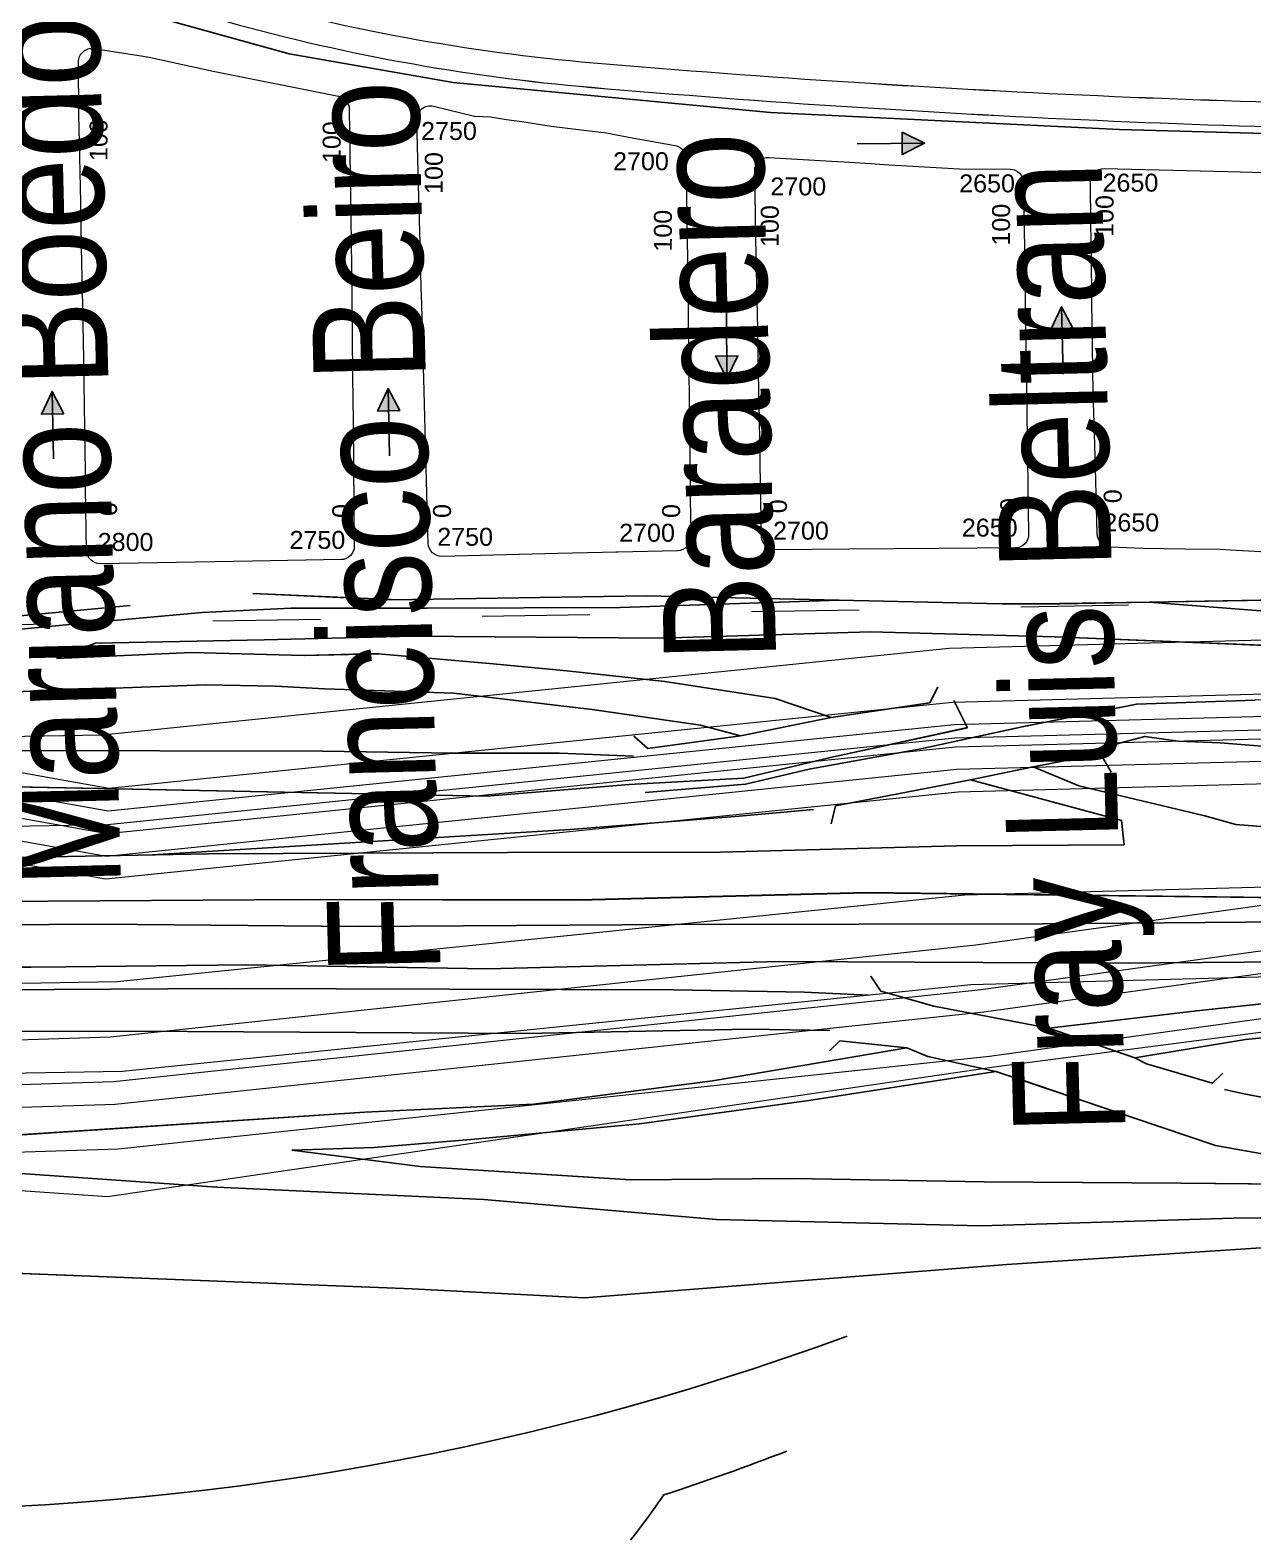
# Model space of a CAD drawing. Header units: millimetres. Extents: x 11558 to 23675, y 49449 to 61482.
# Drawn here: x 17898.3 to 18170.7, y 53173.1 to 53507.6 of the extents above; entities that cross this region are included whole.
import ezdxf

# ---------------------------------------------------------------- set-up
doc = ezdxf.new("R2010")
doc.units = ezdxf.units.MM
doc.linetypes.add('ACAD_ISO03W100', pattern=[30, 12, -18])
for name, color, linetype in [('0. autopistas', 254, 'Continuous'), ('0. plano base - nombres calles', 22, 'Continuous'), ('0. Plano Base - PLANO', 254, 'Continuous'), ('0. Plano base - sentido calles', 253, 'Continuous'), ('0. vias del tren', 252, 'VÍAS'), ('0.BARRIOS - DIVISIÓN', 12, 'ACAD_ISO03W100'), ('7. puesta en valor CC la lucila', 212, 'Continuous'), ('numeración', 7, 'Continuous')]:
    doc.layers.add(name, color=color, linetype=linetype)
for name, color, linetype, true_color in [('Linea 117 ida', 7, 'Continuous', 0x5c5c5c), ('Linea 117 vuelta', 7, 'Continuous', 0xdb0000), ('Linea 15 a Cap', 7, 'Continuous', 0x13f12d), ('Linea 15 a Prov', 7, 'Continuous', 0x077e15), ('Linea 194 ida', 7, 'Continuous', 0x8f148f), ('Linea 194 vuelta', 7, 'Continuous', 0x34dad7), ('Linea 228 ida', 7, 'Continuous', 0x8d6453), ('Linea 228 vuelta', 7, 'Continuous', 0x73a95b), ('Linea 28 ida', 7, 'Continuous', 0x1c825b), ('Linea 28 vuelta', 7, 'Continuous', 0x26cd1d), ('Linea 430', 7, 'Continuous', 0xdb7a0a), ('Linea 57 ida', 7, 'Continuous', 0xf6120e), ('Linea 57 vuelta', 7, 'Continuous', 0x71160a)]:
    doc.layers.add(name, color=color, linetype=linetype, true_color=true_color)
doc.layers.get('7. puesta en valor CC la lucila').off()
doc.styles.get("Standard").update_dxf_attribs({"font": 'arial.ttf'})
doc.linetypes.add('VÍAS', pattern='A,0.15,[130,ltypeshp.shx,S=0.25,R=0,X=0,Y=0],0.15', length=0.3)

# ---------------------------------------------------------------- blocks, each defined once
blk = doc.blocks.new('MANZANAS')
at = {"layer": '0. Plano Base - PLANO', "color": 0, "linetype": 'Continuous', "lineweight": 5}
for p, q in [((5638575.93, 6176814.65), (5638584.93, 6176816.64)), ((5638552.92, 6176806.67), (5638575.93, 6176814.65)), ((5638501.92, 6176807.72), (5638473.91, 6176794.75)), ((5638509.92, 6176809.71), (5638482.91, 6176795.74)), ((5638523.91, 6176795.7), (5638552.92, 6176806.67)), ((5638480.9, 6176786.74), (5638509.92, 6176802.71)), ((5638482.91, 6176795.74), (5638465.9, 6176785.75)), ((5638504.91, 6176795.72), (5638490.4, 6176787.73)), ((5638497.9, 6176783.22), (5638523.91, 6176795.7)), ((5638447.88, 6176768.77), (5638480.9, 6176786.74)), ((5638490.4, 6176787.73), (5638467.89, 6176776.75)), ((5638465.9, 6176785.75), (5638440.88, 6176769.78)), ((5638487.89, 6176778.73), (5638497.9, 6176783.22)), ((5638503.88, 6176770.72), (5638529.9, 6176783.69)), ((5638450.89, 6176779.77), (5638426.88, 6176764.29)), ((5638467.89, 6176776.75), (5638441.88, 6176761.78)), ((5638473.89, 6176771.75), (5638487.89, 6176778.73)), ((5638440.88, 6176769.78), (5638417.87, 6176754.8)), ((5638425.04, 6176729.98), (5638503.88, 6176770.72)), ((5638436.86, 6176750.78), (5638473.89, 6176771.75)), ((5638441.88, 6176761.78), (5638447.88, 6176768.77)), ((5638515.85, 6176739.7), (5638445.82, 6176702.77)), ((5638528.85, 6176739.69), (5638477.83, 6176713.74)), ((5638491.85, 6176738.73), (5638414.81, 6176696.8)), ((5638510.84, 6176720.71), (5638475.32, 6176701.74)), ((5638419.78, 6176666.8), (5638508.83, 6176713.71)), ((5638477.83, 6176713.74), (5638434.31, 6176690.78)), ((5638549.32, 6176703.67), (5638439.66, 6176637.29)), ((5638475.32, 6176701.74), (5638416.79, 6176670.8)), ((5638538.8, 6176688.68), (5638565.81, 6176698.66)), ((5638554.81, 6176697.67), (5638538.8, 6176688.68)), ((5638426.28, 6176659.79), (5638494.81, 6176695.73)), ((5638527.79, 6176673.69), (5638449.76, 6176639.77)), ((5638576.79, 6176673.65), (5638452.6, 6176615.17))]:
    blk.add_line(p, q, dxfattribs=at)
at = {"layer": '0. Plano Base - PLANO', "color": 0, "linetype": 'VÍAS', "lineweight": 5, "ltscale": 4}
for points in [[(5636190.29, 6177920.23), (5636600.65, 6177660.36), (5637085.84, 6177354.16), (5637263.62, 6177241.21), (5637472.82, 6177111), (5637571.49, 6177049.28, 0.034614), (5637743.65, 6176957.49, 0.057202), (5637909.55, 6176905.02, 0.054556), (5638209.99, 6176880.02), (5638294.57, 6176887.04), (5638406.34, 6176909.92, 0.047981), (5638486.75, 6176934.6, 0.010506), (5638593.2, 6176981.47, 0.012553), (5638693.49, 6177031.26), (5639415.11, 6177447.42), (5639833.78, 6177688.18), (5639882.57, 6177713.3), (5639982.37, 6177752.6), (5640325.06, 6177892.29), (5640449.11, 6177927.35), (5640559.38, 6177958.52), (5640687.98, 6177992.86, -0.106625), (5640860.02, 6178001.21, -0.026161), (5640988.08, 6177973.08, -0.026161)], [(5636187.35, 6177915.58), (5636597.71, 6177655.71), (5637082.9, 6177349.51), (5637260.69, 6177236.55), (5637469.91, 6177106.33), (5637568.57, 6177044.61, 0.034614), (5637741.4, 6176952.47, 0.057202), (5637908.5, 6176899.62, 0.054584), (5638210.28, 6176874.52), (5638295.35, 6176881.59), (5638407.44, 6176904.53, 0.047981), (5638488.86, 6176929.52, 0.010506), (5638595.52, 6176976.48, 0.012565), (5638696.14, 6177026.44), (5639417.85, 6177442.65), (5639836.41, 6177683.35), (5639884.84, 6177708.29), (5639984.42, 6177747.49), (5640326.85, 6177887.08), (5640450.61, 6177922.06), (5640560.84, 6177953.22), (5640689.4, 6177987.55, -0.106625), (5640859.12, 6177995.78, -0.026161), (5640986.62, 6177967.77, 0.135104)]]:
    blk.add_lwpolyline(points, format="xyb", dxfattribs=at)
at = {"layer": '0. Plano Base - PLANO', "color": 0}
blk.add_lwpolyline([(5638832.17, 6177141.93), (5638848.25, 6177111.44, -0.394409), (5638847.17, 6177107.49), (5638796.24, 6177076.1), (5638783.71, 6177073.98), (5638720.52, 6177038.26), (5638693.27, 6177022.89), (5638660.76, 6177006.06), (5638597.62, 6176975.43), (5638526.88, 6176942.96), (5638461.06, 6176916.32), (5638425.71, 6176905.12), (5638376.37, 6176894.68), (5638310.53, 6176867.67, -0.352767), (5638306.92, 6176868.74), (5638282.8, 6176903.74, -0.557495), (5638284.85, 6176908.41), (5638347.53, 6176919.5), (5638390.25, 6176933.25)], format="xyb", dxfattribs=at)
at = {"layer": '0. Plano Base - PLANO', "color": 0, "linetype": 'Continuous', "lineweight": 5}
for points in [[(5638652, 6176885.07), (5638686.01, 6176899.54), (5638723.03, 6176915.5), (5638799.06, 6176948.43), (5638854.08, 6176971.38), (5638869.09, 6176978.36), (5638874.1, 6176991.36), (5638710.03, 6176916.52), (5638652, 6176885.07), (5638634.49, 6176875.59), (5638622.98, 6176869.6), (5638590.46, 6176853.63)], [(5638949.58, 6176969.28), (5638943.08, 6176976.29), (5638883.05, 6176945.35), (5638808.02, 6176905.92), (5638738.98, 6176872.49), (5638697.96, 6176852.53), (5638691.96, 6176850.03), (5638684.96, 6176848.54), (5638656.95, 6176841.57), (5638645.95, 6176840.58), (5638634.94, 6176831.59), (5638668.95, 6176839.06), (5638671.95, 6176834.55), (5638638.93, 6176817.09), (5638592.9, 6176791.63), (5638550.88, 6176769.67), (5638491.85, 6176738.73)], [(5638955.57, 6176963.28), (5638949.58, 6176969.28), (5638874.04, 6176928.86), (5638799, 6176888.43), (5638716.96, 6176844.51), (5638625.91, 6176798.6), (5638569.88, 6176767.65), (5638515.85, 6176739.7)], [(5638963.56, 6176955.77), (5638955.57, 6176963.28), (5638865.03, 6176916.37), (5638746.97, 6176854.48), (5638663.92, 6176810.56), (5638591.39, 6176772.63), (5638528.85, 6176739.69)], [(5638873.07, 6176962.86), (5638869.06, 6176954.36), (5638863.56, 6176947.37), (5638857.05, 6176940.37), (5638843.04, 6176932.39), (5638812.02, 6176913.42), (5638789.01, 6176900.44), (5638777, 6176893.45), (5638762, 6176888.47), (5638744.99, 6176883.48), (5638731.99, 6176879.49), (5638721.49, 6176876.51), (5638709.99, 6176874.52), (5638698.98, 6176873.03), (5638689.98, 6176868.54), (5638680.48, 6176864.54), (5638671.97, 6176860.55), (5638664.97, 6176858.06), (5638659.96, 6176853.56)], [(5638982.05, 6176938.25), (5638963.56, 6176955.77), (5638909.03, 6176924.32), (5638861.01, 6176896.37), (5638820.99, 6176875.41), (5638800.47, 6176862.43), (5638771.96, 6176844.46), (5638741.94, 6176825.49), (5638715.92, 6176808.51), (5638695.91, 6176793.53)], [(5638509.92, 6176802.71), (5638558.94, 6176827.66), (5638599.96, 6176850.62), (5638636.98, 6176868.59), (5638686, 6176891.54), (5638725.02, 6176908.5), (5638760.03, 6176924.47), (5638806.05, 6176944.42), (5638762.53, 6176920.47), (5638725.01, 6176899.5), (5638699, 6176885.53), (5638682.99, 6176876.54), (5638659.97, 6176863.56), (5638639.96, 6176847.58), (5638621.94, 6176832.6), (5638601.93, 6176817.12), (5638590.92, 6176807.63), (5638571.91, 6176795.65)], [(5638934.03, 6176916.3), (5638929.03, 6176917.3), (5638923.03, 6176918.31), (5638916.03, 6176918.32), (5638909.03, 6176916.32), (5638905.03, 6176915.33), (5638899.02, 6176912.33), (5638894.02, 6176909.34), (5638884.01, 6176901.35), (5638867, 6176889.36), (5638844.98, 6176871.38), (5638829.97, 6176858.4), (5638816.96, 6176845.41), (5638804.95, 6176836.42), (5638789.94, 6176827.44), (5638774.93, 6176817.45), (5638761.92, 6176810.47), (5638749.92, 6176805.48), (5638735.91, 6176801.99), (5638720.91, 6176797.51), (5638716.91, 6176796.51)], [(5638635.4, 6176782.59), (5638638.89, 6176780.59), (5638650.9, 6176783.07), (5638675.9, 6176790.55), (5638703.92, 6176809.52), (5638739.95, 6176833.49), (5638775.97, 6176855.45), (5638795.98, 6176868.93), (5638733.95, 6176837.49), (5638682.92, 6176810.54), (5638615.89, 6176776.11), (5638558.86, 6176744.66), (5638510.84, 6176720.71)], [(5638501.92, 6176807.72), (5638551.95, 6176834.67), (5638590.46, 6176853.63), (5638547.94, 6176829.67), (5638509.92, 6176809.71)], [(5638661.96, 6176847.56), (5638657.96, 6176850.07), (5638645.95, 6176840.58)], [(5638618.96, 6176846.6), (5638618.95, 6176842.6), (5638600.94, 6176829.62)], [(5638623.46, 6176845.6), (5638628.95, 6176841.6), (5638604.93, 6176821.62), (5638589.92, 6176808.63), (5638567.91, 6176795.65), (5638540.89, 6176778.68), (5638409.83, 6176713.81)], [(5638634.94, 6176831.59), (5638610.93, 6176812.61), (5638611.92, 6176808.61)], [(5638504.91, 6176795.72), (5638527.92, 6176805.19), (5638543.92, 6176811.68), (5638564.43, 6176819.66), (5638587.94, 6176827.63), (5638600.94, 6176829.62), (5638584.93, 6176816.64), (5638567.92, 6176804.65), (5638563.92, 6176805.66)], [(5638565.81, 6176698.66), (5638608.83, 6176717.61), (5638640.85, 6176734.58), (5638678.87, 6176753.55), (5638717.89, 6176773.51), (5638751.4, 6176790.48), (5638775.92, 6176805.45), (5638803.93, 6176822.42), (5638751.91, 6176796.48), (5638741.91, 6176793.49)], [(5638480.85, 6176732.74), (5638560.89, 6176780.66), (5638592.91, 6176800.63), (5638606.92, 6176809.62)], [(5638527.79, 6176673.69), (5638581.81, 6176698.64), (5638629.83, 6176718.59), (5638682.86, 6176744.54), (5638731.89, 6176771.99), (5638764.9, 6176789.46), (5638785.92, 6176803.44), (5638793.92, 6176808.43), (5638796.42, 6176809.43), (5638797.92, 6176809.43), (5638798.92, 6176806.93), (5638785.91, 6176796.44), (5638691.85, 6176739.53), (5638611.81, 6176689.61), (5638576.79, 6176673.65)], [(5638529.9, 6176783.69), (5638550.91, 6176794.67), (5638565.91, 6176801.66)], [(5638675.9, 6176790.55), (5638695.91, 6176793.53), (5638698.91, 6176793.53), (5638713.91, 6176796.51), (5638714.91, 6176799.51)], [(5638743.9, 6176788.48), (5638740.9, 6176791.49), (5638736.9, 6176789.49), (5638720.9, 6176784.51), (5638701.89, 6176781.52), (5638675.89, 6176777.55), (5638669.89, 6176776.56), (5638654.89, 6176772.57), (5638649.89, 6176772.07), (5638614.86, 6176745.61), (5638581.84, 6176722.64), (5638549.32, 6176703.67)], [(5638508.83, 6176713.71), (5638597.87, 6176759.63), (5638623.89, 6176772.6), (5638636.89, 6176778.59)], [(5638669.89, 6176776.56), (5638635.87, 6176751.59), (5638604.84, 6176729.62), (5638573.82, 6176709.65), (5638554.81, 6176697.67)], [(5638634.88, 6176763.59), (5638635.88, 6176766.59), (5638649.89, 6176772.07)], [(5638494.81, 6176695.73), (5638572.85, 6176735.65), (5638616.87, 6176759.61), (5638632.88, 6176767.59)]]:
    blk.add_lwpolyline(points, dxfattribs=at)
blk.add_lwpolyline([(5638685.88, 6176914.09), (5638662.71, 6176903.69), (5638660.59, 6176902.74), (5638653.61, 6176899.23), (5638645.26, 6176895.04), (5638638.64, 6176891.93, -0.39451), (5638634.74, 6176893.19), (5638631.79, 6176898.51), (5638630.49, 6176900.84), (5638628.92, 6176903.66), (5638623.86, 6176912.76), (5638619.38, 6176920.81), (5638614.55, 6176929.8), (5638609.81, 6176938.63), (5638604.95, 6176947.69), (5638601.72, 6176953.69), (5638597.24, 6176962.03, -0.425476), (5638598.57, 6176966.14), (5638623.32, 6176978.25), (5638628.26, 6176980.66), (5638629.94, 6176981.48)], format="xyb", dxfattribs=at)
for points in [[(5638531.17, 6176933.93), (5638543.94, 6176939.6), (5638546.5, 6176940.73), (5638551.91, 6176943.13), (5638555.71, 6176944.82), (5638559.28, 6176946.42), (5638569.97, 6176951.22), (5638580.04, 6176956.35, -0.407837), (5638584.04, 6176955.1), (5638591.2, 6176941.81), (5638594.39, 6176935.88), (5638599.07, 6176927.19), (5638600.61, 6176924.33), (5638603.96, 6176918.1), (5638608.6, 6176909.47), (5638613.31, 6176900.72), (5638621.19, 6176886.09, -0.416124), (5638619.95, 6176882.01), (5638604.99, 6176874.09), (5638587.23, 6176864.68), (5638572.71, 6176856.98, -0.411025), (5638568.67, 6176858.2), (5638560.97, 6176872.36), (5638556.21, 6176881.11), (5638551.35, 6176890.05), (5638546.57, 6176898.83), (5638541.85, 6176907.52), (5638536.9, 6176916.62), (5638529.75, 6176929.75, -0.43802)], [(5638553.5, 6176846.8), (5638541.81, 6176840.37), (5638541.47, 6176840.18), (5638538.76, 6176838.69), (5638530.12, 6176833.93), (5638507.5, 6176821.48, -0.410994), (5638503.44, 6176822.63), (5638502.28, 6176824.68), (5638496.62, 6176834.91), (5638495.35, 6176837.21), (5638485.61, 6176854.79), (5638482.23, 6176860.89), (5638480.7, 6176863.66), (5638477.65, 6176869.17), (5638475.8, 6176872.51), (5638470.97, 6176881.23), (5638466.1, 6176890.03), (5638457.7, 6176905.21, -0.493256), (5638459.6, 6176909.58), (5638468.74, 6176911.85), (5638468.84, 6176911.89), (5638472, 6176913.32), (5638475.37, 6176914.48), (5638478.65, 6176915.6), (5638484.87, 6176917.74), (5638491.23, 6176920.09), (5638496.57, 6176922.07), (5638501.32, 6176923.52), (5638511.42, 6176926.61, -0.358387), (5638514.95, 6176925.16), (5638521.57, 6176912.78), (5638522.94, 6176910.22), (5638523.31, 6176909.53), (5638528.01, 6176900.73), (5638531.74, 6176893.77), (5638532.48, 6176892.37), (5638532.73, 6176891.91), (5638537.56, 6176882.89), (5638542.31, 6176874.01), (5638546.96, 6176865.32), (5638549.64, 6176860.3), (5638550.81, 6176858.11), (5638552.34, 6176855.26), (5638554.18, 6176851.89), (5638554.24, 6176851.76), (5638554.74, 6176850.78, -0.403101)], [(5638487.89, 6176810.47), (5638470.56, 6176801.09), (5638440.71, 6176784.94, -0.414841), (5638436.64, 6176786.15), (5638430.08, 6176798.32), (5638428.38, 6176801.48), (5638423.64, 6176810.28), (5638414.34, 6176827.54), (5638413.05, 6176829.92), (5638412.7, 6176830.57), (5638410.66, 6176834.31), (5638409.37, 6176836.67), (5638404.55, 6176845.52), (5638399.79, 6176854.24), (5638394.89, 6176863.23), (5638390.36, 6176871.56), (5638384.88, 6176881.85, -0.462422), (5638386.57, 6176886.1), (5638397.08, 6176889.66), (5638397.82, 6176889.91), (5638397.89, 6176889.94), (5638398.33, 6176890.09), (5638412.43, 6176893.85), (5638439.79, 6176901.78, -0.353842), (5638443.27, 6176900.32), (5638457.3, 6176874.18), (5638462.2, 6176865.05), (5638466.89, 6176856.25), (5638471.53, 6176847.54), (5638473.57, 6176843.71), (5638476.24, 6176838.7), (5638489.11, 6176814.52, -0.412246)]]:
    blk.add_lwpolyline(points, format="xyb", close=True, dxfattribs=at)
for centre, radius, start, end in [((5638200.02, 6177135.87), 633.18, 275.22246, 317.60881), ((5638228.29, 6177069.39), 586.97, 315.60976, 318.449), ((5638356.04, 6176698.28), 294.36, 285.01, 352.2887), ((5638228.29, 6177069.39), 586.97, 274.26905, 310.91787)]:
    blk.add_arc(centre, radius, start, end, dxfattribs=at)

msp = doc.modelspace()

# ---------------------------------------------------------------- hatches: boundary and pattern name
at = {"layer": '0. Plano base - sentido calles', "linetype": 'Continuous', "lineweight": 25, "ltscale": 2, "true_color": 0x1a1a1a}
h = msp.add_hatch(color=250, dxfattribs=at)
h.dxf.hatch_style = 1
h.paths.add_polyline_path([(18097.54, 53482.4), (18092.52, 53484.86), (18092.54, 53482.36)])
h.paths.add_polyline_path([(18097.54, 53482.4), (18092.54, 53482.36), (18092.56, 53479.86)])
h = msp.add_hatch(color=250, dxfattribs=at)
h.dxf.hatch_style = 1
h.paths.add_polyline_path([(18128.04, 53445.98), (18125.65, 53440.93), (18128.15, 53440.98)])
h.paths.add_polyline_path([(18128.04, 53445.98), (18128.15, 53440.98), (18130.65, 53441.04)])
h = msp.add_hatch(color=250, dxfattribs=at)
h.dxf.hatch_style = 1
h.paths.add_polyline_path([(18053.5, 53430), (18055.96, 53435.02), (18053.46, 53435)])
h.paths.add_polyline_path([(18053.5, 53430), (18053.46, 53435), (18050.96, 53434.98)])
h = msp.add_hatch(color=250, dxfattribs=at)
h.dxf.hatch_style = 1
h.paths.add_polyline_path([(17903.17, 53427.11), (17900.79, 53422.05), (17903.28, 53422.11)])
h.paths.add_polyline_path([(17903.17, 53427.11), (17903.28, 53422.11), (17905.78, 53422.16)])
h = msp.add_hatch(color=250, dxfattribs=at)
h.dxf.hatch_style = 1
h.paths.add_polyline_path([(17978.02, 53427.78), (17975.63, 53422.73), (17978.13, 53422.78)])
h.paths.add_polyline_path([(17978.02, 53427.78), (17978.13, 53422.78), (17980.63, 53422.84)])

# ---------------------------------------------------------------- linework, layer by layer
at = {"layer": '0. autopistas'}
for p, q in [((17978.73, 53380.74), (17947.89, 53382.14)), ((18035.54, 53381.59), (17978.73, 53380.74)), ((18078.47, 53380.66), (18035.54, 53381.59)), ((17920.56, 53379.46), (17892.11, 53376.8)), ((17956.33, 53378.87), (17936.64, 53377.85)), ((17986.75, 53378.82), (17956.33, 53378.87)), ((18029.69, 53379), (17986.75, 53378.82)), ((18078.47, 53380.66), (18029.69, 53379)), ((18114.68, 53379.84), (18078.47, 53380.66)), ((18127.65, 53379.85), (18114.68, 53379.84)), ((18147.56, 53380.19), (18127.65, 53379.85)), ((18213.56, 53381.34), (18147.56, 53380.19)), ((18184.42, 53377.35), (18147.56, 53380.19)), ((17907.07, 53375.21), (17879.74, 53372.53)), ((17936.64, 53377.85), (17907.07, 53375.21)), ((17912.82, 53371.09), (17950.4, 53371.81)), ((17950.4, 53371.81), (17983.51, 53372.61)), ((17983.51, 53372.61), (18038.52, 53372.15)), ((18038.52, 53372.15), (18085.51, 53373.61)), ((18085.51, 53373.61), (18126.64, 53372.49)), ((18126.64, 53372.49), (18180.72, 53370.25)), ((17904.26, 53367.65), (17912.82, 53371.09)), ((17934.25, 53368.95), (17904.26, 53367.65)), ((17959.29, 53368.31), (17934.25, 53368.95)), ((17975.84, 53368.71), (17959.29, 53368.31)), ((18000.63, 53366.51), (17975.84, 53368.71)), ((18017.83, 53364.89), (18000.63, 53366.51)), ((18039.7, 53362.51), (18017.83, 53364.89)), ((17894.75, 53360.21), (17937.26, 53361.74)), ((17937.26, 53361.74), (17952.91, 53361.48)), ((17952.91, 53361.48), (17963.86, 53360.86)), ((18064.24, 53358.76), (18039.7, 53362.51)), ((17963.86, 53360.86), (17992.7, 53359.93)), ((17992.7, 53359.93), (18023.5, 53356.3)), ((18076.69, 53354.52), (18064.24, 53358.76)), ((18100.51, 53361.29), (18098.66, 53357.74)), ((18104.04, 53358.32), (18107.07, 53352.23)), ((18171.13, 53358.34), (18144.73, 53357.43)), ((18023.5, 53356.3), (18047.59, 53352.77)), ((18098.66, 53357.74), (18076.69, 53354.52)), ((18144.73, 53357.43), (18119.6, 53352.48)), ((18047.59, 53352.77), (18056.5, 53350.38)), ((18076.69, 53354.52), (18056.5, 53350.38)), ((18107.07, 53352.23), (18076.55, 53345.58)), ((18119.6, 53352.48), (18096.71, 53347.49)), ((18035.88, 53347.59), (18032.79, 53350.33)), ((18056.5, 53350.38), (18035.88, 53347.59)), ((18146.62, 53350.24), (18140.11, 53348.56)), ((18153.99, 53349.22), (18146.62, 53350.24)), ((18163.37, 53348.85), (18153.99, 53349.22)), ((18173.65, 53348.01), (18163.37, 53348.85)), ((17874.67, 53347.2), (17963.41, 53347)), ((17963.41, 53347), (17992.48, 53346.52)), ((17992.48, 53346.52), (18016.18, 53346.58)), ((18016.18, 53346.58), (18032.72, 53345.86)), ((18076.55, 53345.58), (18057.24, 53340.98)), ((18096.71, 53347.49), (18071.81, 53342.98)), ((18136.72, 53346.38), (18121.69, 53343.5)), ((18139.11, 53342.31), (18136.72, 53346.38)), ((18071.81, 53342.98), (18057.66, 53339.63)), ((18121.69, 53343.5), (18107.77, 53340.59)), ((18131.91, 53339.3), (18121.69, 53343.5)), ((17999.92, 53337), (17853.71, 53339.86)), ((18031.72, 53339.61), (17999.92, 53337)), ((18057.24, 53340.98), (18031.72, 53339.61)), ((18057.66, 53339.63), (18035.27, 53337.76)), ((18107.77, 53340.59), (18077.71, 53334.83)), ((18107.77, 53340.59), (18141.39, 53331.54)), ((18159.97, 53332.58), (18131.91, 53339.3)), ((18077.71, 53334.83), (18076.75, 53330.82)), ((18018.58, 53329.54), (18056.2, 53332.5)), ((18056.2, 53332.5), (18072.78, 53334.01)), ((18141.39, 53331.54), (18141.98, 53326.16)), ((18166.87, 53330.67), (18159.97, 53332.58)), ((17925.46, 53323.92), (18018.58, 53329.54)), ((18173.35, 53330.12), (18166.87, 53330.67)), ((18104.62, 53325.89), (18052.05, 53324.52)), ((18141.98, 53326.16), (18104.62, 53325.89)), ((17937.99, 53324.16), (17850.29, 53322.47)), ((18004.63, 53324.4), (17937.99, 53324.16)), ((18052.05, 53324.52), (18004.63, 53324.4)), ((18084.55, 53315.48), (18020.56, 53313.85)), ((18186.51, 53314.25), (18084.55, 53315.48)), ((17959.73, 53313.96), (17880.56, 53313.48)), ((18020.56, 53313.85), (17959.73, 53313.96)), ((17914.02, 53308.45), (17864.82, 53308.15)), ((17971.26, 53307.96), (17914.02, 53308.45)), ((18041.94, 53308.36), (17971.26, 53307.96)), ((18123.8, 53308.57), (18041.94, 53308.36)), ((18217.73, 53309.26), (18123.8, 53308.57)), ((17906.26, 53298.96), (17840.06, 53298.49)), ((17946.52, 53299.42), (17906.26, 53298.96)), ((18000.18, 53298.53), (17946.52, 53299.42)), ((18065.29, 53300.14), (18000.18, 53298.53)), ((18140.65, 53299.8), (18065.29, 53300.14)), ((18198.35, 53300.19), (18140.65, 53299.8)), ((18085.58, 53296.9), (18087.77, 53293.51)), ((17840.87, 53293.56), (17941.52, 53294.13)), ((17941.52, 53294.13), (18041.7, 53293.82)), ((18041.7, 53293.82), (18070.77, 53293.35)), ((18070.77, 53293.35), (18085.07, 53292.66)), ((18087.77, 53293.51), (18099.56, 53290.19)), ((18158.81, 53289.21), (18201.83, 53293.87)), ((18099.56, 53290.19), (18125.2, 53285.29)), ((18125.2, 53285.29), (18158.81, 53289.21)), ((17843.4, 53284.35), (17920.79, 53284.64)), ((17920.79, 53284.64), (18008.44, 53284.09)), ((18008.44, 53284.09), (18058.55, 53285.05)), ((18058.55, 53285.05), (18076.44, 53284.75)), ((18125.2, 53285.29), (18144.33, 53278.71)), ((18199.9, 53285.85), (18168.99, 53282.78)), ((18076.37, 53280.28), (18078.64, 53282.48)), ((18078.64, 53282.48), (18093.6, 53280.89)), ((18168.99, 53282.78), (18144.33, 53278.71)), ((18093.6, 53280.89), (18050.31, 53273.56)), ((18093.6, 53280.89), (18098.26, 53279.03)), ((18098.26, 53279.03), (18113.41, 53275.65)), ((18144.33, 53278.71), (18146.99, 53277.33)), ((18113.41, 53275.65), (18071.71, 53269.18)), ((18113.41, 53275.65), (18119.2, 53273.76)), ((18146.99, 53277.33), (18161.68, 53273.06)), ((18161.68, 53273.06), (18163.95, 53275.26)), ((18050.31, 53273.56), (18010.42, 53268.4)), ((18119.2, 53273.76), (18144.1, 53265.3)), ((18168.35, 53270.72), (18164.34, 53271.68)), ((18010.42, 53268.4), (17972.82, 53266.56)), ((18071.71, 53269.18), (18034.05, 53263.98)), ((18183.73, 53267.78), (18168.35, 53270.72)), ((17972.82, 53266.56), (17844.91, 53258.21)), ((18144.1, 53265.3), (18162.34, 53259.19)), ((18034.05, 53263.98), (17997.32, 53260.56)), ((17974.93, 53258.7), (17956.58, 53258.1)), ((17956.58, 53258.1), (17985.14, 53254.5)), ((17997.32, 53260.56), (17974.93, 53258.7)), ((18162.34, 53259.19), (18178.84, 53256.23)), ((17939.89, 53249.88), (17855.01, 53255.75)), ((17985.14, 53254.5), (18032.06, 53251.49)), ((18032.06, 53251.49), (18068.29, 53251.79)), ((18068.29, 53251.79), (18110.77, 53251.09)), ((18110.77, 53251.09), (18154.6, 53250.81)), ((17939.89, 53249.88), (17999.33, 53247.11)), ((18154.6, 53250.81), (18192.16, 53250.42)), ((17999.33, 53247.11), (18051.15, 53242.68)), ((18051.15, 53242.68), (18110.16, 53241.26)), ((18110.16, 53241.26), (18166.32, 53243.02)), ((18166.32, 53243.02), (18203.68, 53243.3)), ((18225.54, 53239.81), (18115.84, 53232.67)), ((17983.35, 53227.25), (17846.19, 53232.61)), ((18115.84, 53232.67), (18021.79, 53225.27)), ((18021.79, 53225.27), (17983.35, 53227.25))]:
    msp.add_line(p, q, dxfattribs=at)
for centre, radius, start, end in [((17862.11, 53811.12), 633.18, 247.76881, 290.15516), ((17856.55, 53739.1), 586.97, 246.8154, 283.46421), ((17856.55, 53739.1), 586.97, 288.15611, 290.99535), ((17798.82, 53350.88), 294.36, 257.5564, 324.8351)]:
    msp.add_arc(centre, radius, start, end, dxfattribs=at)
at = {"layer": '0. Plano base - sentido calles', "color": 250, "linetype": 'Continuous', "lineweight": 25, "ltscale": 2, "true_color": 0x1a1a1a}
for points in [[(18082.54, 53482.29), (18097.54, 53482.4), (18092.56, 53479.86), (18092.52, 53484.86), (18097.54, 53482.4)], [(18128.37, 53430.99), (18128.04, 53445.98), (18130.65, 53441.04), (18125.65, 53440.93), (18128.04, 53445.98)], [(18053.37, 53445), (18053.5, 53430), (18050.96, 53434.98), (18055.96, 53435.02), (18053.5, 53430)], [(17903.51, 53412.11), (17903.17, 53427.11), (17905.78, 53422.16), (17900.79, 53422.05), (17903.17, 53427.11)], [(17978.35, 53412.79), (17978.02, 53427.78), (17980.63, 53422.84), (17975.63, 53422.73), (17978.02, 53427.78)]]:
    msp.add_lwpolyline(points, dxfattribs=at)
at = {"layer": '0. vias del tren', "color": 252, "lineweight": 13, "ltscale": 2}
for points in [[(16440.33, 55433.7), (16684.66, 55013.9), (16974.05, 54518.5), (17079.73, 54336.31), (17205.34, 54124.31), (17264.44, 54024.05, 0.034614), (17374.9, 53863.23, 0.057202), (17497.92, 53740.19, 0.054556), (17753, 53579.49), (17831.29, 53546.72), (17941.03, 53515.5, 0.047981), (18023.76, 53500.33, 0.010506), (18139.83, 53492.84, 0.012553), (18251.78, 53490.79), (19083.99, 53527.39), (19566.52, 53548.02), (19621.39, 53547.82), (19728.07, 53536.67), (20096.57, 53502.64), (20222.82, 53476.57), (20335.04, 53453.39), (20464.99, 53424.58, -0.106625), (20621.5, 53352.67, -0.026161), (20722.17, 53268.66, -0.026161)], [(16435.57, 55430.93), (16679.91, 55011.13), (16969.3, 54515.73), (17074.98, 54333.52), (17200.61, 54121.51), (17259.7, 54021.26, 0.034614), (17370.59, 53859.81, 0.057202), (17494.5, 53735.88, 0.054584), (17750.73, 53574.47), (17829.47, 53541.52), (17939.52, 53510.21, 0.047981), (18023.3, 53494.85, 0.010506), (18139.59, 53487.34, 0.012565), (18251.92, 53485.29), (19084.23, 53521.9), (19566.63, 53542.52), (19621.1, 53542.32), (19727.53, 53531.2), (20095.76, 53497.2), (20221.71, 53471.18), (20333.89, 53448.01), (20463.8, 53419.21, -0.106625), (20618.2, 53348.27, -0.026161), (20718.43, 53264.63, 0.135104)]]:
    msp.add_lwpolyline(points, format="xyb", dxfattribs=at)
at = {"layer": '0.BARRIOS - DIVISIÓN', "color": 14, "lineweight": 18, "ltscale": 2}
msp.add_lwpolyline([(19746.68, 55789.02), (19726.12, 55476.55), (19705.29, 55342.21), (19682.91, 54948.63), (19661.94, 54643.15), (19640.4, 54304.03), (19607.91, 53959.65), (19567.75, 53570.63), (19550.03, 53389.45), (19077.25, 53357.53), (18962.05, 53342.81), (18817.78, 53351.07), (18595.68, 53358.57), (18202.92, 53380.53), (17765.7, 53372.91), (17659.73, 53390.45), (17637.92, 53679.7), (17639.89, 53799.72), (17625.59, 53940.22), (17597.55, 54075.9), (17579.24, 54125.09), (17580.44, 54241.86), (17585.92, 54374.44), (17552.48, 55699.13)], dxfattribs=at)
at = {"layer": 'Linea 117 ida', "lineweight": 15}
msp.add_lwpolyline([(18877.19, 53361.74), (18770.35, 53364.6), (18678.3, 53366.54), (18567.06, 53368.49), (18502.78, 53367.52), (18394.42, 53374.76), (18317.43, 53374.12), (18240.14, 53373.48), (18102.99, 53369.86), (17914.36, 53350.56), (17767.89, 53348.04), (17477.23, 53346.4), (17315.6, 53352.99), (17145.51, 53348.79), (17024.63, 53329.77), (16955.93, 53309), (16833.1, 53226.8), (16693.51, 53088.07), (16519.32, 52930.65)], dxfattribs=at)
at = {"layer": 'Linea 117 vuelta', "lineweight": 15}
msp.add_lwpolyline([(18877.03, 53286.72), (18768.56, 53289.62), (18676.85, 53291.55), (18566.97, 53293.48), (18500.84, 53292.48), (18392.23, 53299.74), (18318.06, 53299.12), (18241.44, 53298.49), (18107.8, 53294.96), (17918.83, 53275.62), (17768.75, 53273.04), (17475.92, 53271.39), (17314.99, 53277.95), (17152.29, 53273.94), (17041.4, 53256.49), (16988.35, 53240.45), (16880.83, 53168.5), (16745.11, 53033.62), (16568.7, 52874.19)], dxfattribs=at)
at = {"layer": 'Linea 15 a Cap', "lineweight": 15}
msp.add_lwpolyline([(18877.05, 53299.72), (18768.87, 53302.62), (18677.1, 53304.55), (18566.98, 53306.48), (18503.23, 53305.52), (18390.76, 53303.76), (18311.55, 53300.87), (18247.8, 53294.11), (18113.53, 53276.73), (17915.51, 53247.77), (17757.95, 53258.57, -0.327339), (17621.75, 53442.94), (17639.94, 53669.21), (17631.12, 53836.68), (17611.1, 54018.07), (17583.77, 54155.58), (17556.37, 54318.32)], format="xyb", dxfattribs=at)
at = {"layer": 'Linea 15 a Prov', "lineweight": 15}
msp.add_lwpolyline([(18877.16, 53349.74), (18770.06, 53352.61), (18678.07, 53354.54), (18567.04, 53356.49), (18502.47, 53355.51), (18394.07, 53362.76), (18317.53, 53362.12), (18240.35, 53361.48), (18103.76, 53357.87), (17915.85, 53338.65), (17813.35, 53356.99, -0.32162), (17720.56, 53456.2), (17710.09, 53668.24), (17700.92, 53842.36), (17680.35, 54028.76), (17652.62, 54168.22), (17625.99, 54326.4)], format="xyb", dxfattribs=at)
at = {"layer": 'Linea 194 ida', "lineweight": 15}
msp.add_lwpolyline([(18877.08, 53309.73), (18769.11, 53312.62), (18677.29, 53314.55), (18566.99, 53316.48), (18502.97, 53315.51), (18390.94, 53316.13), (18309.79, 53314.8), (18247.45, 53312.87), (18110.15, 53293.86), (17916.88, 53273.32), (17760.32, 53268.31, -0.325758), (17631.75, 53442.57), (17649.96, 53669.07), (17641.09, 53837.49), (17621, 54019.6), (17593.6, 54157.39), (17566.31, 54319.47)], format="xyb", dxfattribs=at)
at = {"layer": 'Linea 194 vuelta', "lineweight": 15}
msp.add_lwpolyline([(18877.14, 53339.74), (18769.82, 53342.61), (18677.87, 53344.54), (18567.03, 53346.49), (18502.21, 53345.5), (18393.78, 53352.76), (18317.61, 53352.12), (18240.52, 53351.49), (18104.4, 53347.89), (17915.47, 53328.56), (17811.49, 53347.16, -0.32273), (17710.59, 53455.32), (17700.1, 53667.73), (17690.95, 53841.55), (17670.46, 54027.23), (17642.79, 54166.41), (17616.05, 54325.24)], format="xyb", dxfattribs=at)
at = {"layer": 'Linea 228 ida', "lineweight": 15}
msp.add_lwpolyline([(18877.13, 53334.73), (18769.7, 53337.61), (18677.78, 53339.54), (18567.02, 53341.49), (18502.08, 53340.5), (18393.64, 53347.76), (18317.66, 53347.12), (18240.61, 53346.49), (18104.72, 53342.89), (17915.28, 53323.51), (17810.57, 53342.25, -0.323237), (17705.6, 53454.88), (17695.11, 53667.48), (17685.96, 53841.15), (17665.51, 54026.47), (17637.87, 54165.51), (17611.07, 54324.67)], format="xyb", dxfattribs=at)
at = {"layer": 'Linea 228 vuelta', "lineweight": 15}
msp.add_lwpolyline([(18877.06, 53304.73), (18768.99, 53307.62), (18677.2, 53309.55), (18566.99, 53311.48), (18503, 53310.51), (18390.96, 53311.13), (18309.91, 53309.8), (18247.87, 53307.88), (18110.76, 53288.9), (17917.23, 53268.33), (17759.63, 53263.28, -0.327331), (17626.75, 53442.75), (17644.95, 53669.14), (17636.11, 53837.09), (17616.05, 54018.84), (17588.68, 54156.48), (17561.34, 54318.9)], format="xyb", dxfattribs=at)
at = {"layer": 'Linea 28 ida', "lineweight": 15}
msp.add_lwpolyline([(18877.07, 53306.73), (18769.03, 53309.62), (18677.24, 53311.55), (18566.99, 53313.48), (18501.36, 53312.49), (18392.82, 53319.75), (18317.89, 53319.12), (18241.1, 53318.49), (18106.52, 53314.93), (17917.64, 53295.61), (17768.52, 53293.04), (17476.27, 53291.39), (17315.15, 53297.96), (17150.48, 53293.9), (17036.92, 53276.03), (16979.7, 53258.73), (16868.1, 53184.05), (16731.35, 53048.14), (16555.53, 52889.24)], dxfattribs=at)
at = {"layer": 'Linea 28 vuelta', "lineweight": 15}
msp.add_lwpolyline([(18877.14, 53341.74), (18769.87, 53344.61), (18677.91, 53346.54), (18567.03, 53348.49), (18502.27, 53347.51), (18393.84, 53354.76), (18317.6, 53354.12), (18240.49, 53353.49), (18104.27, 53349.88), (17915.55, 53330.57), (17768.12, 53328.04), (17476.88, 53326.39), (17315.44, 53332.98), (17147.32, 53328.83), (17029.1, 53310.23), (16964.58, 53290.72), (16845.83, 53211.26), (16707.27, 53073.55), (16532.49, 52915.59)], dxfattribs=at)
at = {"layer": 'Linea 430', "lineweight": 15}
for points in [[(18877.15, 53344.74), (18769.94, 53347.61), (18677.97, 53349.54), (18567.04, 53351.49), (18502.34, 53350.51), (18393.93, 53357.76), (18317.57, 53357.12), (18240.44, 53356.49), (18104.08, 53352.88), (17915.66, 53333.6), (17812.42, 53352.08, -0.322192), (17715.57, 53455.76), (17705.09, 53667.99), (17695.93, 53841.96), (17675.4, 54027.99), (17647.71, 54167.32), (17621.02, 54325.82)], [(18877.04, 53294.72), (18768.75, 53297.62), (18677, 53299.55), (18566.98, 53301.48), (18503.05, 53300.51), (18391.02, 53301.13), (18310.15, 53299.8), (18248.72, 53297.9), (18111.97, 53278.97), (17917.91, 53258.35), (17758.3, 53253.24, -0.3303), (17616.75, 53443.14), (17634.93, 53669.28), (17626.14, 53836.27), (17606.16, 54017.31), (17578.85, 54154.68), (17551.39, 54317.74)]]:
    msp.add_lwpolyline(points, format="xyb", dxfattribs=at)
at = {"layer": 'Linea 57 ida', "lineweight": 15}
msp.add_lwpolyline([(18877.12, 53329.73), (18769.58, 53332.61), (18677.68, 53334.54), (18567.02, 53336.48), (18501.96, 53335.5), (18393.49, 53342.75), (18317.7, 53342.12), (18240.7, 53341.49), (18105.04, 53337.9), (17915.09, 53318.47), (17809.64, 53337.34, -0.323717), (17700.62, 53454.45), (17690.11, 53667.22), (17680.98, 53840.74), (17660.57, 54025.7), (17632.95, 54164.61), (17606.1, 54324.09)], format="xyb", dxfattribs=at)
at = {"layer": 'Linea 57 vuelta', "lineweight": 15}
msp.add_lwpolyline([(18877.1, 53319.73), (18769.34, 53322.61), (18677.49, 53324.55), (18567.01, 53326.48), (18502.93, 53325.51), (18390.88, 53326.13), (18309.56, 53324.79), (18246.61, 53322.84), (18108.94, 53303.79), (17916.19, 53283.31), (17761.72, 53278.36, -0.322414), (17641.76, 53442.2), (17659.98, 53668.93), (17651.06, 53838.3), (17630.89, 54021.13), (17603.44, 54159.19), (17576.26, 54320.63)], format="xyb", dxfattribs=at)

# ---------------------------------------------------------------- block references
at = {"layer": '0. Plano Base - PLANO', "color": 28, "lineweight": 5, "true_color": 0x0d0d0d, "rotation": 332.5463477508169}
msp.add_blockref('MANZANAS', (-7833237.48, -2828296.13), dxfattribs=at)
at = {"layer": '7. puesta en valor CC la lucila', "color": 250, "lineweight": 30, "rotation": 332.5463477508169}
msp.add_blockref('MANZANAS', (-7833237.48, -2828296.13), dxfattribs=at)

# ---------------------------------------------------------------- texts
at = {"layer": '0. plano base - nombres calles', "color": 250, "lineweight": 15, "true_color": 0x1a1a1a, "char_height": 25, "attachment_point": 1, "rotation": 91.4248}
for s, insert in [('{\\fArial Narrow|b0|i0|c0|p34;Mariano Boedo}', (17893.53, 53316.35)), ('{\\fArial Narrow|b0|i0|c0|p34;Francisco Beiro}', (17964.74, 53297.04)), ('{\\fArial Narrow|b0|i0|c0|p34;Baradero}', (18039.5, 53366.66)), ('{\\fArial Narrow|b0|i0|c0|p34;Fray Luis Beltran}', (18117.34, 53261.41))]:
    msp.add_mtext_dynamic_manual_height_columns(s, width=329.255, gutter_width=12.5, heights=[0], dxfattribs=dict(at, insert=insert))
at = {"layer": 'numeración', "color": 251, "true_color": 0x606162, "char_height": 4, "attachment_point": 1, "rotation": 89.8705}
for s, insert in [('100', (17911.51, 53478.44)), ('100', (17963.44, 53477.99)), ('100', (17986.19, 53471.11)), ('100', (18112.55, 53459.6)), ('100', (18135.6, 53461.54)), ('100', (18037.22, 53458.25)), ('100', (18061.02, 53459.29)), ('0', (18137.43, 53402.23)), ('0', (17913.65, 53399.38)), ('0', (17965.58, 53398.94)), ('0', (17988.03, 53398.94)), ('0', (18039.06, 53398.94)), ('0', (18062.86, 53399.98)), ('0', (18114.39, 53400.28))]:
    msp.add_mtext_dynamic_manual_height_columns(s, width=16.0314, gutter_width=12.5, heights=[0], dxfattribs=dict(at, insert=insert))
at = {"layer": 'numeración', "color": 251, "true_color": 0x606162, "char_height": 4, "attachment_point": 1}
for s, insert in [('2750', (17985.37, 53487.13)), ('2700', (18028.13, 53480.39)), ('2650', (18105.23, 53475.46)), ('2650', (18137.17, 53475.62)), ('2700', (18063.18, 53474.78)), ('2650', (18105.82, 53398.79)), ('2650', (18137.36, 53399.94)), ('2800', (17913.33, 53395.59)), ('2750', (17956.06, 53396.05)), ('2750', (17988.97, 53396.74)), ('2700', (18029.49, 53397.65)), ('2700', (18063.77, 53398.11))]:
    msp.add_mtext_dynamic_manual_height_columns(s, width=16.0314, gutter_width=12.5, heights=[0], dxfattribs=dict(at, insert=insert))

doc.saveas('drawing.dxf')
